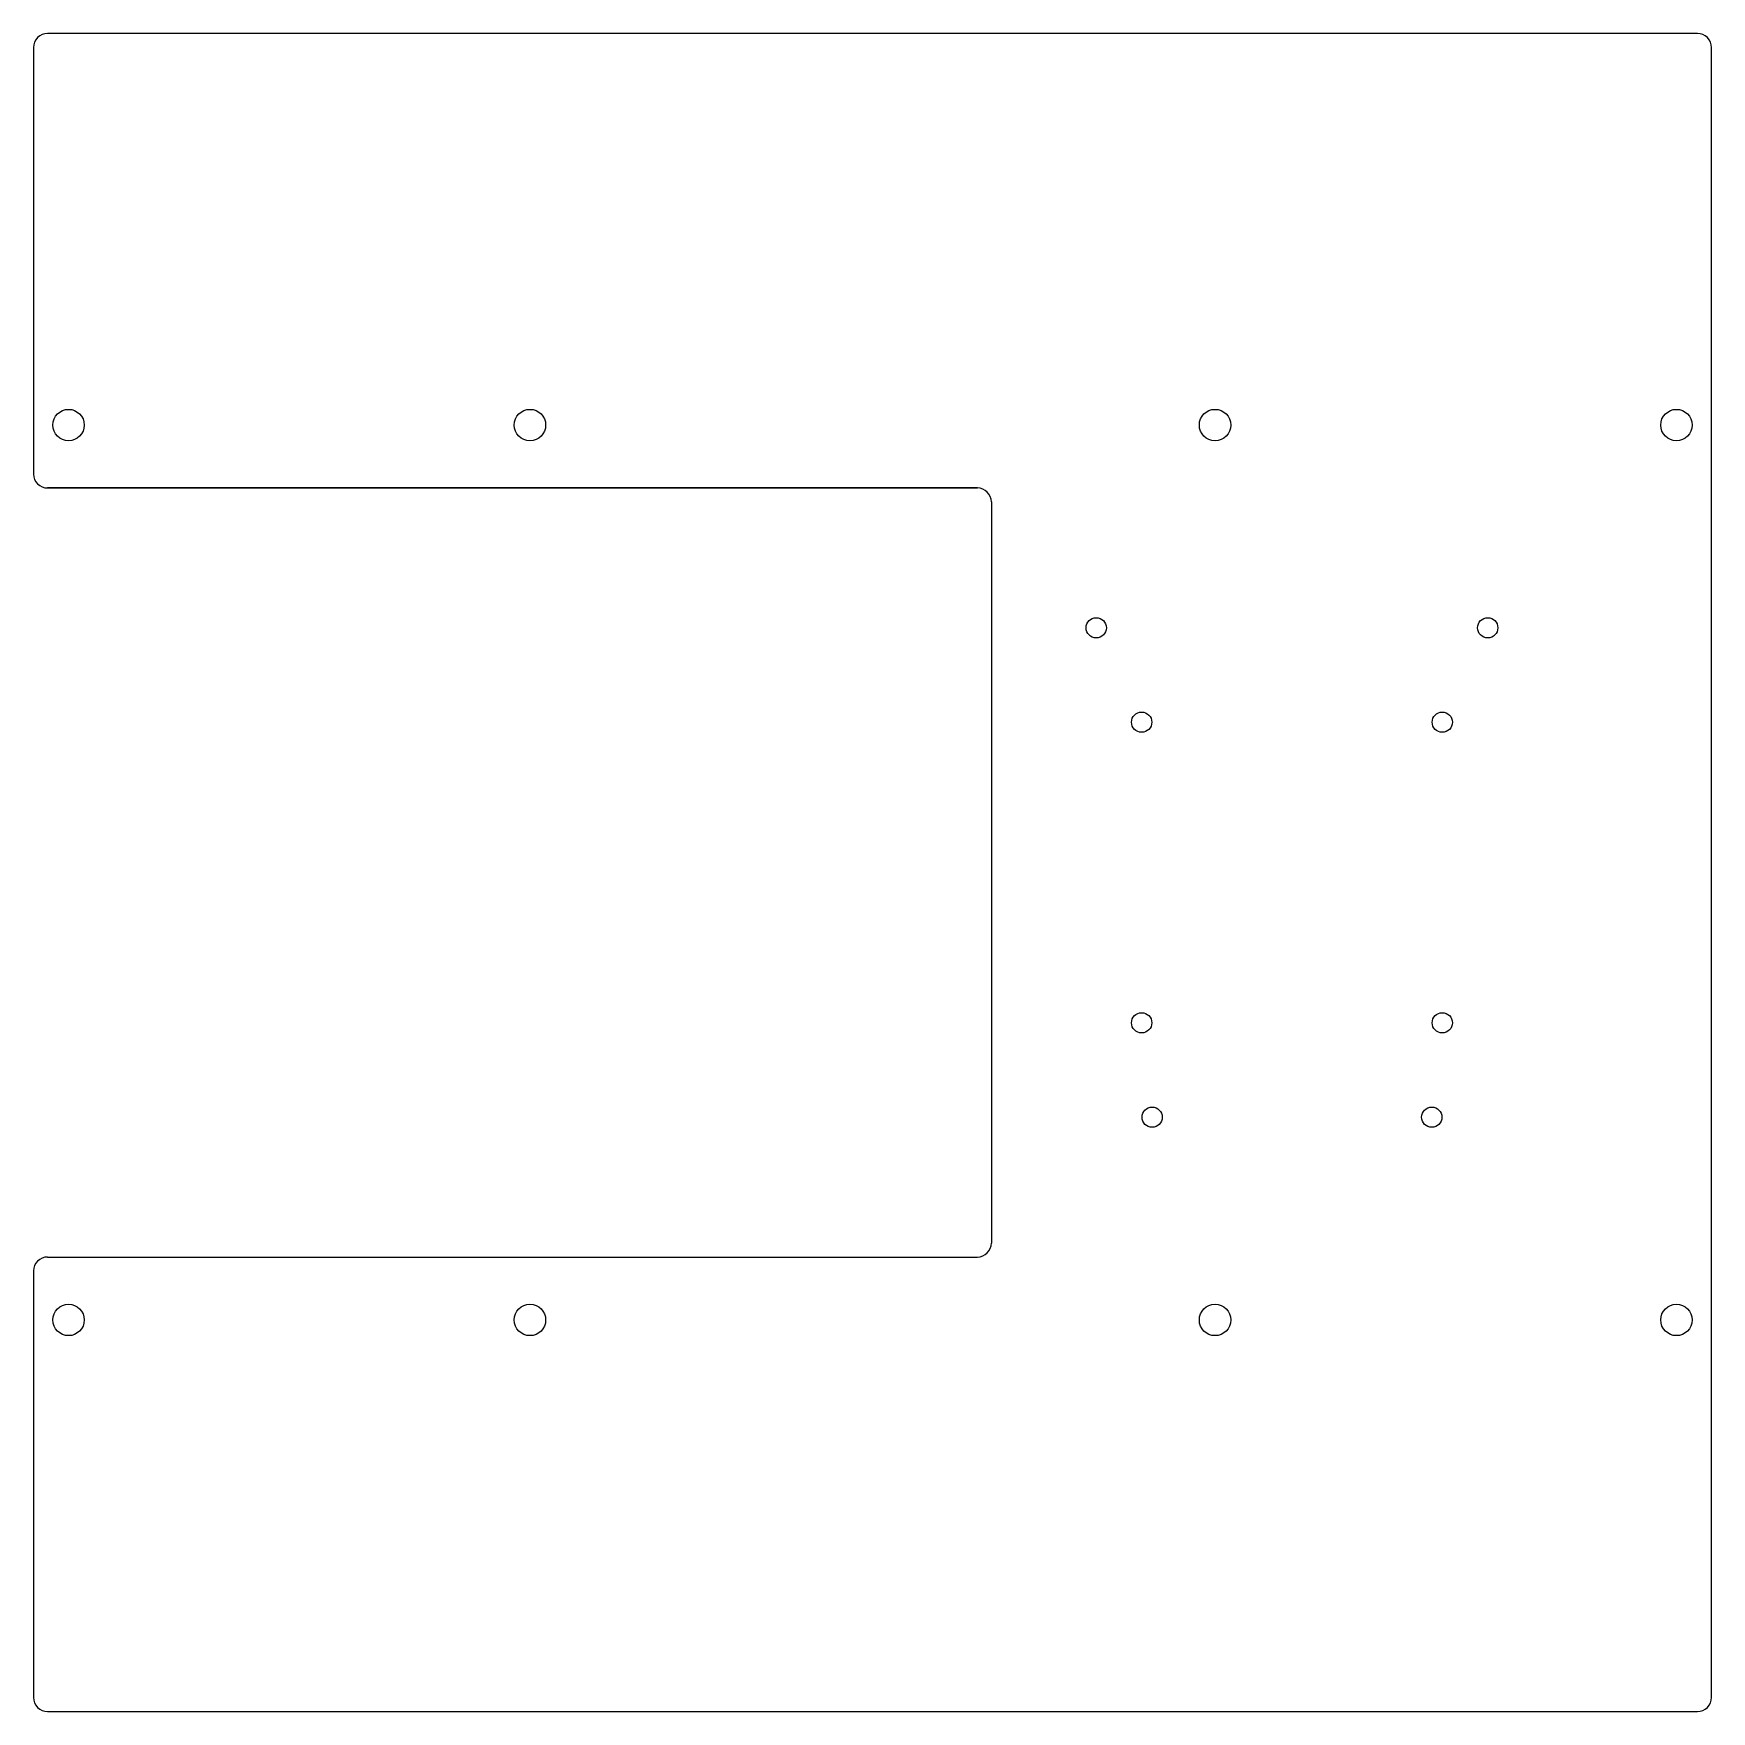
# Model space of a CAD drawing. Header units: millimetres. Extents: x -120 to 120, y -120 to 120.
import ezdxf

# ---------------------------------------------------------------- set-up
doc = ezdxf.new("R2010")
doc.units = ezdxf.units.MM
doc.layers.add('Fillet', color=7, linetype='CONTINUOUS')

msp = doc.modelspace()

# ---------------------------------------------------------------- linework, layer by layer
at = {"layer": 'Fillet'}
for p, q in [((118, 120), (-118, 120)), ((118, 120, 4), (-118, 120, 4)), ((118, 120), (-118, 120)), ((-118, 120), (-118, 120, 4)), ((118, 120, 4), (-118, 120, 4)), ((-118, 120), (-118, 120, 4)), ((118, 120), (118, 120, 4)), ((118, 120), (118, 120, 4)), ((-120, 118), (-120, 57)), ((-120, 118, 4), (-120, 57, 4)), ((-120, 118), (-120, 118, 4)), ((-120, 118), (-120, 57)), ((-120, 118), (-120, 118, 4)), ((-120, 118, 4), (-120, 57, 4)), ((120, -118), (120, 118)), ((120, -118, 4), (120, 118, 4)), ((120, -118), (120, 118)), ((120, 118), (120, 118, 4)), ((120, -118, 4), (120, 118, 4)), ((120, 118), (120, 118, 4)), ((-112.75, 64, 4), (-112.75, 64)), ((-112.75, 64, 4), (-112.75, 64)), ((-46.75, 64, 4), (-46.75, 64)), ((-46.75, 64, 4), (-46.75, 64)), ((51.25, 64, 4), (51.25, 64)), ((51.25, 64, 4), (51.25, 64)), ((117.25, 64, 4), (117.25, 64)), ((117.25, 64, 4), (117.25, 64)), ((-120, 57, 4), (-120, 57)), ((-120, 57, 4), (-120, 57)), ((15, 55), (-118, 55)), ((-118, 55, 4), (15, 55, 4)), ((15, 55), (-118, 55)), ((-118, 55, 4), (-118, 55)), ((-118, 55, 4), (15, 55, 4)), ((-118, 55, 4), (-118, 55)), ((15, 55, 4), (15, 55)), ((15, 55, 4), (15, 55)), ((17, 53), (17, -53)), ((17, 53, 4), (17, -53, 4)), ((17, 53, 4), (17, -53, 4)), ((17, 53, 4), (17, 53)), ((17, 53), (17, -53)), ((17, 53, 4), (17, 53)), ((33.45, 35, 4), (33.45, 35)), ((33.45, 35, 4), (33.45, 35)), ((89.45, 35, 4), (89.45, 35)), ((89.45, 35, 4), (89.45, 35)), ((39.95, 21.5, 4), (39.95, 21.5)), ((39.95, 21.5, 4), (39.95, 21.5)), ((82.95, 21.5, 4), (82.95, 21.5)), ((82.95, 21.5, 4), (82.95, 21.5)), ((39.95, -21.5, 4), (39.95, -21.5)), ((39.95, -21.5, 4), (39.95, -21.5)), ((82.95, -21.5, 4), (82.95, -21.5)), ((82.95, -21.5, 4), (82.95, -21.5)), ((41.45, -35, 4), (41.45, -35)), ((41.45, -35, 4), (41.45, -35)), ((81.45, -35, 4), (81.45, -35)), ((81.45, -35, 4), (81.45, -35)), ((-118, -55), (15, -55)), ((-118, -55, 4), (15, -55, 4)), ((-118, -55, 4), (-118, -55)), ((-118, -55, 4), (15, -55, 4)), ((-118, -55, 4), (-118, -55)), ((-118, -55), (15, -55)), ((15, -55, 4), (15, -55)), ((15, -55, 4), (15, -55)), ((17, -53, 4), (17, -53)), ((17, -53, 4), (17, -53)), ((-120, -57), (-120, -118)), ((-120, -57, 4), (-120, -118, 4)), ((-120, -57), (-120, -118)), ((-120, -57, 4), (-120, -57)), ((-120, -57, 4), (-120, -118, 4)), ((-120, -57, 4), (-120, -57)), ((-112.75, -64, 4), (-112.75, -64)), ((-112.75, -64, 4), (-112.75, -64)), ((-46.75, -64, 4), (-46.75, -64)), ((-46.75, -64, 4), (-46.75, -64)), ((51.25, -64, 4), (51.25, -64)), ((51.25, -64, 4), (51.25, -64)), ((117.25, -64, 4), (117.25, -64)), ((117.25, -64, 4), (117.25, -64)), ((-120, -118), (-120, -118, 4)), ((-120, -118), (-120, -118, 4)), ((-118, -120), (118, -120)), ((-118, -120), (-118, -120, 4)), ((-118, -120, 4), (118, -120, 4)), ((-118, -120), (118, -120)), ((-118, -120), (-118, -120, 4)), ((-118, -120, 4), (118, -120, 4)), ((118, -120), (118, -120, 4)), ((118, -120), (118, -120, 4)), ((120, -118), (120, -118, 4)), ((120, -118), (120, -118, 4))]:
    msp.add_line(p, q, dxfattribs=at)
for centre, radius in [((-115, 64), 2.25), ((-115, 64, 4), 2.25), ((-115, 64, 4), 2.25), ((-115, 64), 2.25), ((-49, 64), 2.25), ((-49, 64, 4), 2.25), ((-49, 64, 4), 2.25), ((-49, 64), 2.25), ((49, 64), 2.25), ((49, 64, 4), 2.25), ((49, 64, 4), 2.25), ((49, 64), 2.25), ((115, 64), 2.25), ((115, 64, 4), 2.25), ((115, 64, 4), 2.25), ((115, 64), 2.25), ((32, 35), 1.45), ((32, 35, 4), 1.45), ((32, 35, 4), 1.45), ((32, 35), 1.45), ((88, 35), 1.45), ((88, 35, 4), 1.45), ((88, 35, 4), 1.45), ((88, 35), 1.45), ((38.5, 21.5), 1.45), ((38.5, 21.5, 4), 1.45), ((38.5, 21.5, 4), 1.45), ((38.5, 21.5), 1.45), ((81.5, 21.5), 1.45), ((81.5, 21.5, 4), 1.45), ((81.5, 21.5, 4), 1.45), ((81.5, 21.5), 1.45), ((38.5, -21.5), 1.45), ((38.5, -21.5, 4), 1.45), ((38.5, -21.5, 4), 1.45), ((38.5, -21.5), 1.45), ((81.5, -21.5), 1.45), ((81.5, -21.5, 4), 1.45), ((81.5, -21.5, 4), 1.45), ((81.5, -21.5), 1.45), ((40, -35), 1.45), ((40, -35, 4), 1.45), ((40, -35, 4), 1.45), ((40, -35), 1.45), ((80, -35), 1.45), ((80, -35, 4), 1.45), ((80, -35, 4), 1.45), ((80, -35), 1.45), ((-115, -64), 2.25), ((-115, -64, 4), 2.25), ((-115, -64, 4), 2.25), ((-115, -64), 2.25), ((-49, -64), 2.25), ((-49, -64, 4), 2.25), ((-49, -64, 4), 2.25), ((-49, -64), 2.25), ((49, -64), 2.25), ((49, -64, 4), 2.25), ((49, -64, 4), 2.25), ((49, -64), 2.25), ((115, -64), 2.25), ((115, -64, 4), 2.25), ((115, -64, 4), 2.25), ((115, -64), 2.25)]:
    msp.add_circle(centre, radius, dxfattribs=at)
for centre, start, end in [((-118, 118), 90, 180), ((-118, 118, 4), 90, 180), ((-118, 118), 90, 180), ((-118, 118, 4), 90, 180), ((118, 118), 0, 90), ((118, 118, 4), 0, 90), ((118, 118), 0, 90), ((118, 118, 4), 0, 90), ((-118, 57), 180, -90), ((-118, 57, 4), 180, -90), ((-118, 57, 4), 180, -90), ((-118, 57), 180, -90), ((15, 53), 0, 90), ((15, 53, 4), 0, 90), ((15, 53, 4), 0, 90), ((15, 53), 0, 90), ((-118, -57), 90, 180), ((-118, -57, 4), 90, 180), ((-118, -57, 4), 90, 180), ((-118, -57), 90, 180), ((15, -53), -90, 0), ((15, -53, 4), -90, 0), ((15, -53, 4), -90, 0), ((15, -53), -90, 0), ((-118, -118), 180, -90), ((-118, -118), 180, -90), ((-118, -118, 4), 180, -90), ((-118, -118, 4), 180, -90), ((118, -118), -90, 0), ((118, -118), -90, 0), ((118, -118, 4), -90, 0), ((118, -118, 4), -90, 0)]:
    msp.add_arc(centre, 2, start, end, dxfattribs=at)

doc.saveas('drawing.dxf')
